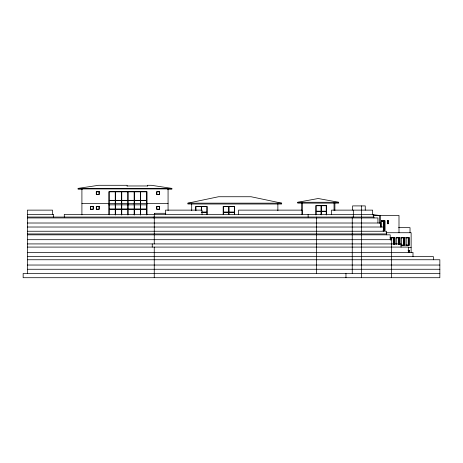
<?xml version="1.0" encoding="UTF-8"?>
<svg xmlns="http://www.w3.org/2000/svg" width="463" height="463" viewBox="0 0 463 463"><rect width="100%" height="100%" fill="white"/><g stroke="black" fill="none" stroke-linecap="round" stroke-linejoin="round"><path stroke-width="0.69" d="M187.914 203.159L218.536 196.74L251.056 196.74L281.678 203.159L281.678 204.004L187.914 204.004L187.914 203.159L281.678 203.159M297.726 202.273L318.208 198.511L338.696 202.273L338.696 203.118L297.726 203.118L297.726 202.273L338.696 202.273M82.426 189.222L78.097 189.222L78.097 188.377L98.584 185.293L127.105 185.293L127.105 186.138M127.105 185.964L147.379 185.964M78.097 188.377L171.866 188.377L171.866 189.222L167.537 189.222M81.91 203.581L168.069 203.581M108.747 204.849L147.008 204.849M201.527 212.071L206.909 212.071L206.909 206.625L201.527 206.625L201.527 210.711M201.527 212.286L206.909 212.286L206.909 214.328M165.795 213.298L154.532 213.298L154.532 214.566M27.375 214.352L53.644 214.352L53.644 217.054M373.068 215.411L398.996 215.411L398.996 232.727M27.375 217.054L373.959 217.054L373.959 217.94M27.375 217.94L377.93 217.94L377.93 223.01M381.581 220.77L385.071 220.77L385.071 230.487L382.942 230.487M381.315 221.065L384.03 221.065L384.03 230.487M381.246 221.279L383.943 221.279L383.943 230.273L383.711 221.279M27.375 223.01L380.789 223.01L380.789 227.02M27.375 227.02L383.561 227.02L383.561 231.245M398.602 227.657L410.021 227.657L410.021 232.727M27.375 231.245L386.512 231.245L386.512 234.839M386.119 232.727L411.132 232.727L411.132 252.387M27.375 233.948L386.512 233.948M27.375 234.839L390.211 234.839L390.211 239.695M390.072 237.664L390.847 237.664L390.847 240.355M391.328 237.664L395.089 237.664L395.089 244.395M396.34 237.664L400.096 237.664L400.096 244.58M401.091 237.664L404.853 237.664L404.853 245.268L401.091 245.268M405.843 237.664L409.605 237.664L409.605 245.268L405.843 245.268M391.264 237.878L393.961 237.878L393.961 244.105M396.27 237.878L398.967 237.878L398.967 244.342M401.027 237.878L403.724 237.878L403.724 245.06L401.027 245.06M405.779 237.878L408.476 237.878M27.375 239.695L391.704 239.695M27.375 243.92L401.056 243.92L401.056 247.086M405.779 245.06L408.476 245.06M27.375 247.086L408.499 247.086L408.476 252.624M408.273 247.508L411.132 247.508M408.059 250.338L409.605 250.338L409.605 252.358M408.476 250.547L408.244 252.624M27.375 252.364L412.99 252.364L412.99 256.589M27.375 256.589L433.385 256.589L433.385 259.755M27.375 259.755L439.85 259.755L439.85 277.707L23.15 277.707L23.15 273.483L439.85 273.483M27.375 265.033L439.85 265.033M27.375 269.258L439.85 269.258M373.473 214.693L379.834 215.515M171.866 188.377L151.378 185.293L147.379 185.293L147.379 186.138M408.829 237.664L408.829 245.268M408.835 250.338L408.835 252.358M408.563 237.664L408.563 245.268M408.331 237.664L408.331 245.268M408.331 250.338L408.36 252.624M408.244 237.878L408.244 245.06M406.207 237.664L406.207 245.268M404.077 237.664L404.077 245.268M403.805 237.664L403.805 245.268M403.574 237.664L403.574 245.268M401.456 237.664L401.456 245.268M399.326 237.664L399.326 244.58M399.054 237.664L399.054 244.58M398.822 237.664L398.822 244.58M398.736 237.878L398.736 244.342M396.704 237.664L396.704 244.58M394.314 237.664L394.314 244.395M394.048 237.664L394.048 244.395M393.816 237.664L393.816 244.395M391.692 237.664L391.692 244.395M391.362 243.92L391.362 277.707M387.867 220.77L387.867 223.727M387.595 220.77L387.595 223.727M387.45 220.77L387.45 223.727M384.302 220.77L384.302 230.487M383.798 221.065L383.798 230.487M381.68 220.77L381.68 227.015M380.407 215.411L380.407 226.951M379.631 215.411L379.631 223.345M373.71 217.054L373.71 214.352L64.282 214.352L64.282 217.054M372.651 214.352L372.651 210.127L331.473 210.127L331.473 214.352M365.261 210.127L365.261 205.908L352.592 205.908L352.592 210.127M361.545 205.908L361.545 277.707M353.327 210.127L353.327 217.054M352.245 217.054L352.245 273.483M345.959 273.483L345.959 277.707M334.888 202.823L334.888 210.567M334.043 202.823L334.043 210.497M326.444 214.896L326.444 205.526L315.882 205.526L315.882 214.896M326.23 214.803L326.23 211.394L321.27 211.394L321.27 214.803M321.056 214.803L321.056 211.394L316.096 211.394L316.096 214.803M316.518 217.054L316.518 273.483M308.126 214.352L308.126 217.054M302.368 202.823L302.368 214.687M301.905 214.352L301.905 210.127L238.555 210.127L238.555 214.352M301.523 202.823L301.523 210.567M277.869 203.708L277.869 210.734M234.573 214.34L234.573 206.411L223.172 206.411L223.172 214.34M234.365 214.328L234.365 212.286L228.977 212.286L228.977 214.328M228.768 214.328L228.768 212.286L223.38 212.286L223.38 214.328M207.123 214.34L207.123 206.411L195.716 206.411L195.716 210.734M202.03 214.352L202.03 210.127L165.517 210.127L165.517 214.352M201.312 210.711L201.312 206.625L195.93 206.625L195.93 210.711M191.705 203.708L191.705 210.734M168.069 210.619L168.069 188.927L81.91 188.927L81.91 214.844M154.7 213.298L154.7 214.566M154.277 214.352L154.277 217.054M154.277 217.94L154.248 243.92M154.248 247.086L154.248 277.707M153.299 217.054L153.299 217.94M152.246 243.92L152.246 247.086M146.95 214.496L146.95 191.63L108.938 191.63L108.938 214.496M146.742 214.901L146.742 209.241L140.648 209.241L140.648 214.901M140.439 214.901L140.439 209.241L134.351 209.241L134.351 214.901M134.143 214.901L134.143 209.241L128.054 209.241L128.054 214.901M127.84 214.901L127.84 209.241L121.752 209.241L121.752 214.901M121.537 214.901L121.537 209.241L115.455 209.241L115.455 214.901M115.241 214.901L115.241 209.241L109.152 209.241L109.152 214.901M52.527 214.352L52.527 210.127L27.375 210.127L27.375 273.483M99.232 191.63L96.275 191.63L96.275 194.587L99.232 194.587L99.232 191.63M159.619 191.63L156.662 191.63L156.662 194.587L159.619 194.587L159.619 191.63M99.018 191.838L96.483 191.838L96.483 194.373L99.018 194.373L99.018 191.838M115.241 191.838L109.152 191.838L109.152 200.329L115.241 200.329L115.241 191.838M121.537 191.838L115.455 191.838L115.455 200.329L121.537 200.329L121.537 191.838M127.84 191.838L121.752 191.838L121.752 200.329L127.84 200.329L127.84 191.838M134.143 191.838L128.054 191.838L128.054 200.329L134.143 200.329L134.143 191.838M140.439 191.838L134.351 191.838L134.351 200.329L140.439 200.329L140.439 191.838M146.742 191.838L140.648 191.838L140.648 200.329L146.742 200.329L146.742 191.838M159.405 191.838L156.876 191.838L156.876 194.373L159.405 194.373L159.405 191.838M115.241 200.543L109.152 200.543L109.152 209.033L115.241 209.033L115.241 200.543M121.537 200.543L115.455 200.543L115.455 209.033L121.537 209.033L121.537 200.543M127.84 200.543L121.752 200.543L121.752 209.033L127.84 209.033L127.84 200.543M134.143 200.543L128.054 200.543L128.054 209.033L134.143 209.033L134.143 200.543M140.439 200.543L134.351 200.543L134.351 209.033L140.439 209.033L140.439 200.543M146.742 200.543L140.648 200.543L140.648 209.033L146.742 209.033L146.742 200.543M321.056 205.734L316.096 205.734L316.096 211.186L321.056 211.186L321.056 205.734M326.23 205.734L321.27 205.734L321.27 211.186L326.23 211.186L326.23 205.734M93.312 206.411L90.354 206.411L90.354 209.369L93.312 209.369L93.312 206.411M99.227 206.411L96.269 206.411L96.269 209.369L99.227 209.369L99.227 206.411M159.613 206.411L156.656 206.411L156.656 209.369L159.613 209.369L159.613 206.411M93.104 206.625L90.569 206.625L90.569 209.154L93.104 209.154L93.104 206.625M99.013 206.625L96.478 206.625L96.478 209.154L99.013 209.154L99.013 206.625M159.405 206.625L156.87 206.625L156.87 209.154L159.405 209.154L159.405 206.625M228.768 206.625L223.38 206.625L223.38 212.071L228.768 212.071L228.768 206.625M234.365 206.625L228.977 206.625L228.977 212.071L234.365 212.071L234.365 206.625M388.636 220.77L387.363 220.77L387.363 223.727L388.636 223.727L388.636 220.77"/></g></svg>
